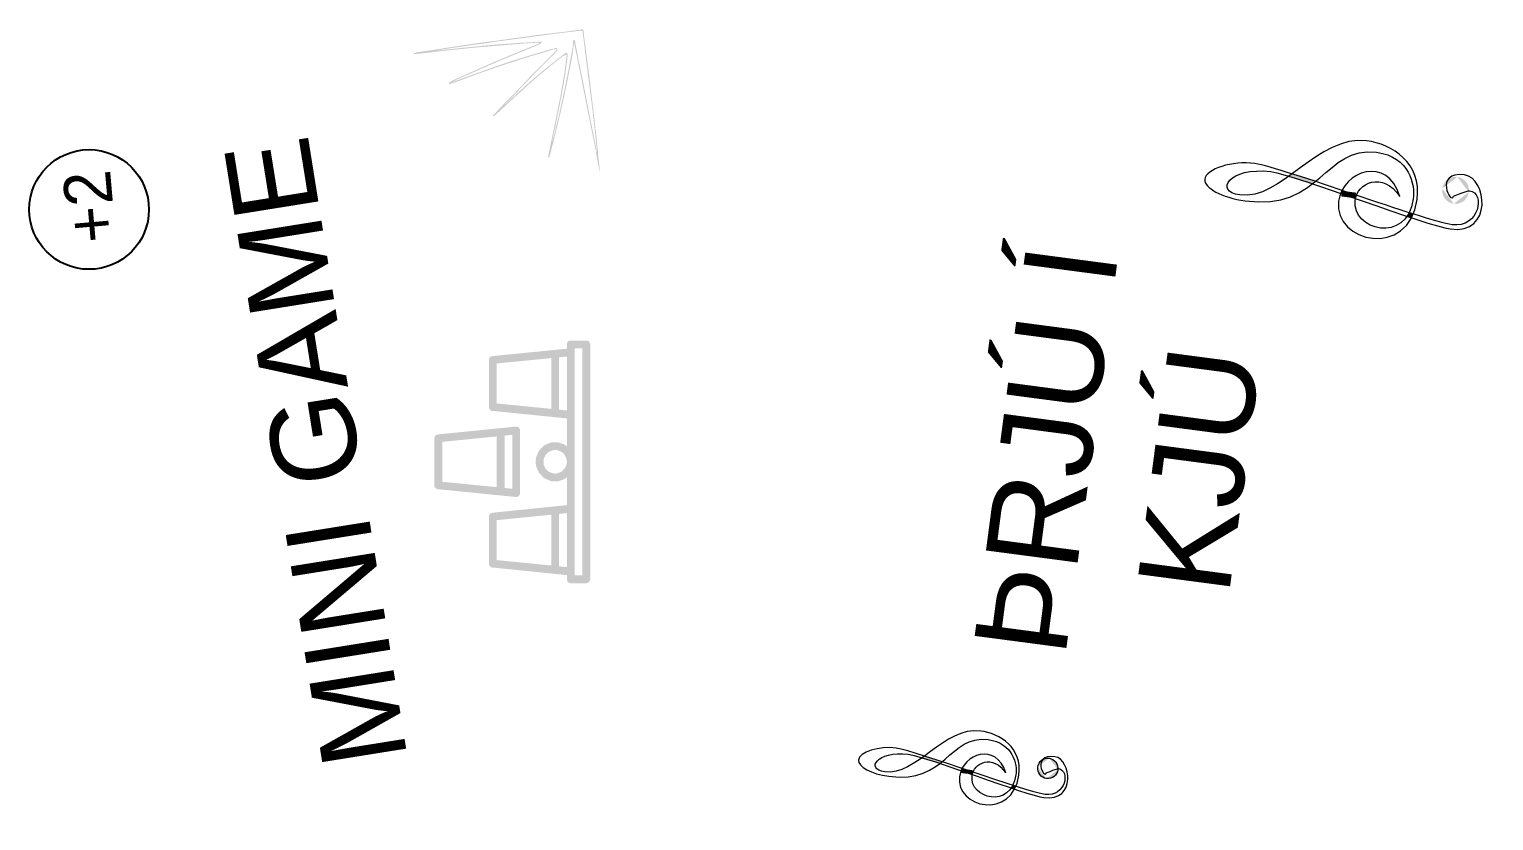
# Model space of a CAD drawing. Header units: millimetres. Extents: x -194 to 314, y -198 to 195.
# Drawn here: x -47.3 to 51.3, y 142.1 to 195.4 of the extents above; entities that cross this region are included whole.
import ezdxf

# ---------------------------------------------------------------- set-up
doc = ezdxf.new("R2010")
doc.units = ezdxf.units.MM
doc.header["$MEASUREMENT"] = 0
for name, color, linetype in [('H', 7, 'Continuous'), ('PDF5_Geometry', 7, 'Continuous'), ('PDF5_Solid Fills', 7, 'Continuous')]:
    doc.layers.add(name, color=color, linetype=linetype)
doc.styles.add('PDF AlfaSlabOne', font='arial.ttf')

msp = doc.modelspace()

# ---------------------------------------------------------------- hatches: boundary and pattern name
at = {"layer": 'H', "linetype": 'Continuous'}
msp.add_hatch(color=256, dxfattribs=at).paths.add_polyline_path([(-9.514, 158.375), (-9.527, 158.32), (-9.568, 158.226), (-9.635, 158.159), (-9.729, 158.118), (-9.783, 158.105), (-10.833, 158.105), (-10.886, 158.118), (-10.981, 158.159), (-11.048, 158.226), (-11.088, 158.32), (-11.088, 158.375), (-11.088, 158.657), (-11.088, 159.195), (-11.088, 162.828), (-11.626, 162.774), (-11.626, 159.249), (-11.088, 159.195), (-11.088, 158.657), (-16.107, 159.168), (-16.148, 159.168), (-16.242, 159.222), (-16.296, 159.289), (-16.336, 159.37), (-16.336, 159.424), (-15.811, 159.666), (-12.138, 159.303), (-12.138, 162.721), (-15.811, 162.358), (-15.811, 159.666), (-16.336, 159.424), (-16.336, 162.6), (-16.336, 162.64), (-16.296, 162.735), (-16.242, 162.802), (-16.148, 162.842), (-16.107, 162.855), (-11.088, 163.367), (-11.088, 165.237), (-11.263, 165.116), (-11.667, 164.981), (-11.882, 164.968), (-12.151, 164.981), (-12.622, 165.183), (-12.972, 165.547), (-13.174, 166.017), (-13.188, 166.287), (-13.174, 166.556), (-12.972, 167.027), (-12.622, 167.39), (-12.151, 167.592), (-11.882, 167.606), (-11.667, 167.592), (-11.263, 167.458), (-11.088, 167.336), (-11.438, 166.946), (-11.721, 167.067), (-11.882, 167.081), (-12.043, 167.067), (-12.326, 166.946), (-12.542, 166.731), (-12.663, 166.448), (-12.663, 166.287), (-12.663, 166.126), (-12.542, 165.843), (-12.326, 165.627), (-12.043, 165.506), (-11.882, 165.492), (-11.721, 165.506), (-11.438, 165.627), (-11.223, 165.843), (-11.102, 166.126), (-11.088, 166.287), (-11.102, 166.448), (-11.223, 166.731), (-11.438, 166.946), (-11.088, 167.336), (-11.088, 169.207), (-11.088, 169.745), (-11.088, 173.378), (-11.626, 173.324), (-11.626, 169.799), (-11.088, 169.745), (-11.088, 169.207), (-16.107, 169.718), (-16.148, 169.718), (-16.242, 169.772), (-16.296, 169.839), (-16.336, 169.933), (-16.336, 169.974), (-15.811, 170.216), (-12.138, 169.852), (-12.138, 173.271), (-15.811, 172.908), (-15.811, 170.216), (-16.336, 169.974), (-16.336, 173.136), (-16.336, 173.19), (-16.296, 173.284), (-16.242, 173.352), (-16.148, 173.392), (-16.107, 173.405), (-11.088, 173.903), (-10.563, 173.93), (-10.563, 158.63), (-10.039, 158.63), (-10.039, 173.93), (-10.563, 173.93), (-11.088, 173.903), (-11.088, 174.199), (-11.088, 174.253), (-11.048, 174.347), (-10.981, 174.414), (-10.886, 174.455), (-10.833, 174.455), (-9.783, 174.455), (-9.729, 174.455), (-9.635, 174.414), (-9.568, 174.347), (-9.527, 174.253), (-9.514, 174.199), (-9.514, 158.375)])
at = {"layer": 'PDF5_Solid Fills', "transparency": 33554559}
h = msp.add_hatch(color=256, dxfattribs=at)
h.paths.add_polyline_path([(49.643, 184.449, -0.413946), (48.63, 183.662)], flags=0)
h.paths.add_polyline_path([(48.868, 185.471, -0.413943), (49.643, 184.449)], flags=0)
h.paths.add_polyline_path([(47.855, 184.684, -0.413968), (48.868, 185.471)], flags=0)
h.paths.add_polyline_path([(48.63, 183.662, -0.413971), (47.855, 184.684)], flags=0)
h = msp.add_hatch(color=256, dxfattribs=at)
h.paths.add_polyline_path([(21.971, 145.55, -0.413946), (21.206, 144.955)], flags=0)
h.paths.add_polyline_path([(21.386, 146.322, -0.413943), (21.971, 145.55)], flags=0)
h.paths.add_polyline_path([(20.62, 145.728, -0.413968), (21.386, 146.322)], flags=0)
h.paths.add_polyline_path([(21.206, 144.955, -0.413971), (20.62, 145.728)], flags=0)

# ---------------------------------------------------------------- linework, layer by layer
msp.add_circle((-43.26, 183.278), 4.029)
at = {"layer": 'PDF5_Geometry', "lineweight": 18}
for points in [[(49.686, 184.544), (49.687, 184.544)], [(22.004, 145.622), (22.004, 145.622)]]:
    msp.add_lwpolyline(points, close=True, dxfattribs=at)
for points in [[(49.686, 184.544), (49.687, 184.544)], [(22.004, 145.622), (22.004, 145.622)]]:
    msp.add_lwpolyline(points, dxfattribs=at)
msp.add_lwpolyline([(20.62, 145.728, -0.413968), (21.386, 146.322, -0.413943), (21.971, 145.55, -0.413946), (21.206, 144.955, -0.413971)], format="xyb", close=True, dxfattribs=at)
for points in [[(46.161, 183.961), (46.502, 186.386), (44.468, 187.697), (42.765, 187.9)], [(46.161, 183.961), (46.502, 186.386), (44.468, 187.697), (42.765, 187.9)], [(35.233, 186.369), (33.731, 186.594), (31.937, 186.004), (31.864, 185.306)], [(35.233, 186.369), (33.731, 186.594), (31.937, 186.004), (31.864, 185.306)], [(44.997, 184.157), (44.172, 186.927), (41.16, 185.897), (40.866, 183.828)], [(44.997, 184.157), (44.172, 186.927), (41.16, 185.897), (40.866, 183.828)], [(43.421, 187.133), (45.675, 186.836), (46.027, 184.916), (45.906, 183.995)], [(43.421, 187.133), (45.675, 186.836), (46.027, 184.916), (45.906, 183.995)], [(41.999, 183.892), (42.111, 185.069), (43.862, 185.882), (44.997, 184.157)], [(41.999, 183.892), (42.111, 185.069), (43.862, 185.882), (44.997, 184.157)], [(49.363, 185.605), (47.234, 185.864), (48.459, 183.51), (48.611, 184.171)], [(49.363, 185.605), (47.234, 185.864), (48.459, 183.51), (48.611, 184.171)], [(48.386, 181.965), (51.32, 181.579), (50.851, 185.409), (49.363, 185.605)], [(48.386, 181.965), (51.32, 181.579), (50.851, 185.409), (49.363, 185.605)], [(49.687, 184.544), (50.79, 184.396), (50.332, 182.004), (48.514, 182.252)], [(49.687, 184.544), (50.79, 184.396), (50.332, 182.004), (48.514, 182.252)], [(48.611, 184.171), (49.616, 184.571), (49.686, 184.544), (49.686, 184.544)], [(48.611, 184.171), (49.616, 184.571), (49.686, 184.544), (49.686, 184.544)], [(40.866, 183.828), (40.524, 181.063), (45.605, 179.904), (46.161, 183.961)], [(40.866, 183.828), (40.524, 181.063), (45.605, 179.904), (46.161, 183.961)], [(45.906, 183.995), (45.474, 180.879), (41.737, 181.903), (41.999, 183.892)], [(45.906, 183.995), (45.474, 180.879), (41.737, 181.903), (41.999, 183.892)], [(11.085, 147.001), (9.95, 147.171), (8.595, 146.725), (8.54, 146.198)], [(11.085, 147.001), (9.95, 147.171), (8.595, 146.725), (8.54, 146.198)], [(21.118, 143.891), (19.779, 144.064), (12.516, 146.793), (11.085, 147.001)], [(21.118, 143.891), (19.779, 144.064), (12.516, 146.793), (11.085, 147.001)], [(18.461, 145.33), (17.838, 147.422), (15.563, 146.644), (15.34, 145.081)], [(18.461, 145.33), (17.838, 147.422), (15.563, 146.644), (15.34, 145.081)], [(17.27, 147.578), (18.973, 147.353), (19.24, 145.903), (19.148, 145.207)], [(17.27, 147.578), (18.973, 147.353), (19.24, 145.903), (19.148, 145.207)], [(8.54, 146.198), (8.499, 145.779), (9.405, 145.262), (10.597, 145.107)], [(8.54, 146.198), (8.499, 145.779), (9.405, 145.262), (10.597, 145.107)], [(10.318, 145.405), (9.001, 145.578), (9.772, 146.844), (11.896, 146.596)], [(10.318, 145.405), (9.001, 145.578), (9.772, 146.844), (11.896, 146.596)], [(11.896, 146.596), (13.209, 146.391), (19.943, 143.8), (21.021, 143.674)], [(11.896, 146.596), (13.209, 146.391), (19.943, 143.8), (21.021, 143.674)], [(16.196, 145.129), (16.281, 146.019), (17.604, 146.633), (18.461, 145.33)], [(16.196, 145.129), (16.281, 146.019), (17.604, 146.633), (18.461, 145.33)], [(21.759, 146.424), (20.151, 146.619), (21.077, 144.841), (21.192, 145.34)], [(21.759, 146.424), (20.151, 146.619), (21.077, 144.841), (21.192, 145.34)], [(21.021, 143.674), (23.238, 143.382), (22.883, 146.276), (21.759, 146.424)], [(21.021, 143.674), (23.238, 143.382), (22.883, 146.276), (21.759, 146.424)], [(15.34, 145.081), (15.082, 142.992), (18.921, 142.116), (19.341, 145.182)], [(15.34, 145.081), (15.082, 142.992), (18.921, 142.116), (19.341, 145.182)], [(19.148, 145.207), (18.822, 142.853), (15.999, 143.627), (16.196, 145.129)], [(19.148, 145.207), (18.822, 142.853), (15.999, 143.627), (16.196, 145.129)], [(22.004, 145.622), (22.837, 145.51), (22.492, 143.703), (21.118, 143.891)], [(22.004, 145.622), (22.837, 145.51), (22.492, 143.703), (21.118, 143.891)], [(21.192, 145.34), (21.95, 145.642), (22.004, 145.622), (22.004, 145.622)], [(21.192, 145.34), (21.95, 145.642), (22.004, 145.622), (22.004, 145.622)]]:
    msp.add_open_spline(points, degree=3, dxfattribs=at)
at = {"layer": 'PDF5_Solid Fills', "lineweight": 18, "transparency": 33554559}
for points in [[(41.096, 184.535), (41.046, 184.158), (42.048, 184.41), (41.999, 184.033)], [(45.581, 183.064), (45.542, 182.767), (45.875, 183.025), (45.835, 182.729)], [(12.908, 146.472), (12.866, 146.34), (14.156, 146.114), (14.114, 145.982)], [(15.514, 145.615), (15.476, 145.331), (16.233, 145.52), (16.196, 145.236)], [(18.903, 144.504), (18.873, 144.28), (19.124, 144.475), (19.095, 144.251)]]:
    msp.add_solid(points, dxfattribs=at)

# ---------------------------------------------------------------- texts
at = {"attachment_point": 5, "style": 'PDF AlfaSlabOne', "bg_fill": 3, "box_fill_scale": 1.5, "bg_fill_color": 256, "bg_fill_transparency": 0}
for s, insert, char_height, rotation in [('MINI GAME', (-27.973, 166.934), 5.7256, 99.11356), ('ÞRJÚ Í\\PKJÚ', (26.359, 166.423), 6.2288, 82.49015)]:
    msp.add_mtext(s, dxfattribs=dict(at, insert=insert, char_height=char_height, rotation=rotation))
at = {"insert": (-44.621, 180.883), "char_height": 3.2, "attachment_point": 1, "rotation": 95.00093}
msp.add_mtext_dynamic_manual_height_columns('+2', width=3.3018, gutter_width=5, heights=[1.373], dxfattribs=at)

# ---------------------------------------------------------------- next in the draw order: hatches: boundary and pattern name
at = {"layer": 'H', "linetype": 'Continuous'}
for points in [[(-21.443, 193.771), (-21.207, 193.85), (-21.035, 193.881), (-20.076, 194.022), (-19.118, 194.177), (-17.386, 194.44), (-16.613, 194.548), (-15.825, 194.644), (-14.812, 194.791), (-13.797, 194.925), (-13.117, 195.023), (-12.102, 195.144), (-11.408, 195.229), (-11.073, 195.265), (-10.82, 195.305), (-10.326, 195.371), (-10.074, 195.41), (-10.046, 195.413), (-10.005, 195.404), (-9.971, 195.34), (-9.95, 195.139), (-9.915, 194.805), (-9.85, 194.311), (-9.801, 193.977), (-9.727, 193.404), (-9.581, 192.268), (-9.375, 190.559), (-9.242, 189.422), (-9.194, 188.968), (-9.089, 188.085), (-8.962, 186.759), (-8.855, 185.864), (-8.861, 185.795), (-8.986, 186.337), (-9.181, 187.426), (-9.516, 189.069), (-10.171, 192.342), (-10.602, 194.516), (-10.636, 194.323), (-10.657, 194.132), (-10.677, 193.94), (-10.732, 193.568), (-10.836, 193.003), (-10.919, 192.643), (-11.032, 192.036), (-11.284, 190.832), (-11.424, 190.235), (-11.496, 189.89), (-11.655, 189.21), (-11.828, 188.529), (-11.986, 187.849), (-12.086, 187.514), (-12.172, 187.166), (-12.27, 186.818), (-12.267, 186.791), (-12.278, 186.763), (-12.351, 186.809), (-12.353, 186.837), (-12.203, 187.596), (-12.04, 188.358), (-11.905, 189.008), (-11.647, 190.293), (-11.524, 190.929), (-11.463, 191.246), (-11.355, 191.893), (-11.245, 192.527), (-11.164, 193.172), (-11.13, 193.487), (-11.114, 193.596), (-11.112, 193.705), (-11.346, 193.613), (-11.683, 193.347), (-12.184, 192.956), (-12.506, 192.679), (-12.718, 192.508), (-13.141, 192.153), (-13.76, 191.601), (-14.576, 190.865), (-15.39, 190.117), (-15.797, 189.736), (-15.884, 189.659), (-15.97, 189.582), (-16.021, 189.55), (-16.056, 189.628), (-15.884, 189.794), (-15.604, 190.095), (-15.458, 190.245), (-15.238, 190.471), (-14.784, 190.925), (-14.127, 191.616), (-13.689, 192.081), (-13.53, 192.247), (-13.213, 192.578), (-12.721, 193.049), (-12.404, 193.38), (-12.27, 193.516), (-12, 193.787), (-11.867, 193.936), (-11.843, 193.966), (-11.795, 194.025), (-11.773, 194.068), (-11.761, 194.083), (-11.881, 194.071), (-12.08, 194.036), (-12.184, 193.998), (-13.011, 193.749), (-13.837, 193.5), (-14.165, 193.398), (-14.832, 193.179), (-15.813, 192.859), (-16.452, 192.63), (-16.753, 192.531), (-17.327, 192.322), (-18.186, 192.001), (-18.772, 191.791), (-18.793, 191.857), (-18.35, 192.025), (-17.934, 192.177), (-17.464, 192.348), (-16.538, 192.675), (-15.612, 193.003), (-14.67, 193.318), (-14.199, 193.462), (-13.806, 193.584), (-13.005, 193.817), (-12.612, 193.939), (-12.428, 193.999), (-12.059, 194.093), (-11.861, 194.14), (-11.822, 194.144), (-11.768, 194.15), (-11.726, 194.006), (-11.75, 193.976), (-11.821, 193.887), (-11.967, 193.723), (-12.04, 193.648), (-12.321, 193.362), (-12.898, 192.8), (-13.179, 192.514), (-14.021, 191.641), (-14.848, 190.755), (-15.316, 190.313), (-15.178, 190.409), (-15.004, 190.563), (-14.881, 190.684), (-14.819, 190.732), (-14.499, 191.036), (-13.931, 191.555), (-13.336, 192.078), (-12.752, 192.572), (-12.44, 192.821), (-12.129, 193.083), (-11.503, 193.569), (-11.191, 193.819), (-11.166, 193.834), (-11.126, 193.838), (-11.054, 193.792), (-11.051, 193.765), (-11.034, 193.74), (-11.029, 193.686), (-11.04, 193.658), (-11.078, 193.248), (-11.141, 192.822), (-11.192, 192.411), (-11.334, 191.571), (-11.57, 190.328), (-11.74, 189.498), (-11.826, 189.03), (-11.926, 188.572), (-12.011, 188.212), (-12.093, 187.838), (-11.98, 188.174), (-11.893, 188.508), (-11.864, 188.619), (-11.849, 188.729), (-11.742, 189.133), (-11.647, 189.522), (-11.491, 190.228), (-11.263, 191.28), (-11.121, 191.986), (-11.049, 192.331), (-10.893, 193.159), (-10.736, 193.988), (-10.711, 194.139), (-10.668, 194.631), (-10.647, 194.687), (-10.549, 194.657), (-10.545, 194.617), (-10.493, 194.379), (-10.454, 194.139), (-10.398, 193.861), (-10.299, 193.303), (-10.229, 193.026), (-10.169, 192.708), (-9.974, 191.754), (-9.737, 190.534), (-9.542, 189.567), (-9.476, 189.208), (-9.397, 188.837), (-9.305, 188.347), (-9.198, 187.844), (-9.134, 187.485), (-9.069, 187.127), (-9.06, 187.168), (-9.067, 187.235), (-9.117, 187.717), (-9.22, 188.694), (-9.387, 190.165), (-9.517, 191.139), (-9.765, 193.115), (-10.013, 195.092), (-10.022, 195.185), (-10.031, 195.266), (-10.047, 195.291), (-10.118, 195.324), (-10.2, 195.329), (-10.293, 195.306), (-11.134, 195.204), (-12.403, 195.044), (-13.256, 194.927), (-13.67, 194.87), (-14.271, 194.794), (-15.165, 194.673), (-15.766, 194.596), (-16.072, 194.551), (-16.417, 194.487), (-17.138, 194.398), (-17.499, 194.347), (-18.151, 194.251), (-18.804, 194.156), (-19.363, 194.07), (-19.908, 193.972), (-18.904, 194.078), (-17.887, 194.184), (-17.486, 194.227), (-16.67, 194.312), (-15.852, 194.384), (-15.045, 194.442), (-14.643, 194.47), (-14.186, 194.505), (-13.513, 194.535), (-13.07, 194.568), (-12.843, 194.592), (-12.815, 194.595), (-12.775, 194.599), (-12.854, 194.442), (-13.009, 194.372), (-13.307, 194.246), (-13.773, 194.048), (-14.085, 193.921), (-14.734, 193.663), (-15.719, 193.248), (-16.365, 192.964), (-16.689, 192.822), (-17.18, 192.608), (-17.905, 192.289), (-18.396, 192.074), (-18.628, 191.955), (-18.666, 191.938), (-18.73, 191.904), (-18.768, 191.873), (-18.793, 191.857), (-18.772, 191.791), (-18.865, 191.768), (-18.969, 191.73), (-19.023, 191.724), (-19.033, 191.818), (-18.893, 191.9), (-18.636, 192.035), (-18.506, 192.09), (-17.524, 192.531), (-16.554, 192.957), (-16.283, 193.081), (-15.739, 193.314), (-14.922, 193.656), (-14.378, 193.876), (-13.794, 194.113), (-13.223, 194.349), (-13.054, 194.421), (-12.887, 194.506), (-12.983, 194.51), (-13.158, 194.505), (-13.427, 194.49), (-13.616, 194.484), (-14.542, 194.413), (-15.467, 194.33), (-16.017, 194.286), (-17.117, 194.198), (-18.763, 194.025), (-19.861, 193.91), (-20.582, 193.82), (-21.292, 193.746), (-21.399, 193.735), (-21.443, 193.771), (-21.443, 193.771)], [(-14.237, 164.174), (-14.762, 164.47), (-14.762, 168.103), (-15.286, 168.05), (-15.286, 164.524), (-14.762, 164.47), (-14.237, 164.174), (-14.25, 164.12), (-14.291, 164.026), (-14.331, 163.986), (-14.372, 163.945), (-14.479, 163.919), (-14.533, 163.919), (-19.781, 164.443), (-19.822, 164.443), (-19.902, 164.497), (-19.97, 164.564), (-20.01, 164.659), (-20.01, 164.699), (-19.485, 164.941), (-15.811, 164.578), (-15.811, 167.995), (-19.485, 167.632), (-19.485, 164.941), (-20.01, 164.699), (-20.01, 167.861), (-20.01, 167.915), (-19.97, 168.009), (-19.902, 168.076), (-19.822, 168.117), (-19.781, 168.131), (-14.533, 168.655), (-14.479, 168.655), (-14.372, 168.628), (-14.331, 168.587), (-14.291, 168.548), (-14.25, 168.453), (-14.237, 168.399), (-14.237, 164.174)]]:
    msp.add_hatch(color=256, dxfattribs=at).paths.add_polyline_path(points)

# ---------------------------------------------------------------- next in the draw order: linework, layer by layer
at = {"layer": 'PDF5_Geometry', "lineweight": 18}
for points in [[(42.765, 187.9), (39.491, 188.331), (36.973, 183.83), (34.217, 184.256)], [(42.765, 187.9), (39.491, 188.331), (36.973, 183.83), (34.217, 184.256)], [(34.587, 183.863), (39.685, 183.149), (39.934, 187.592), (43.421, 187.133)], [(34.587, 183.863), (39.685, 183.149), (39.934, 187.592), (43.421, 187.133)], [(34.217, 184.256), (32.474, 184.486), (33.495, 186.161), (36.307, 185.834)], [(34.217, 184.256), (32.474, 184.486), (33.495, 186.161), (36.307, 185.834)], [(48.514, 182.252), (46.741, 182.482), (37.127, 186.094), (35.233, 186.369)], [(48.514, 182.252), (46.741, 182.482), (37.127, 186.094), (35.233, 186.369)], [(36.307, 185.834), (38.045, 185.562), (46.959, 182.132), (48.386, 181.965)], [(36.307, 185.834), (38.045, 185.562), (46.959, 182.132), (48.386, 181.965)], [(31.864, 185.306), (31.81, 184.752), (33.009, 184.068), (34.587, 183.863)], [(31.864, 185.306), (31.81, 184.752), (33.009, 184.068), (34.587, 183.863)], [(16.775, 148.158), (14.301, 148.483), (12.399, 145.082), (10.318, 145.405)], [(16.775, 148.158), (14.301, 148.483), (12.399, 145.082), (10.318, 145.405)], [(10.597, 145.107), (14.448, 144.568), (14.636, 147.924), (17.27, 147.578)], [(10.597, 145.107), (14.448, 144.568), (14.636, 147.924), (17.27, 147.578)], [(19.341, 145.182), (19.598, 147.014), (18.062, 148.004), (16.775, 148.158)], [(19.341, 145.182), (19.598, 147.014), (18.062, 148.004), (16.775, 148.158)]]:
    msp.add_open_spline(points, degree=3, dxfattribs=at)
at = {"layer": 'PDF5_Solid Fills', "lineweight": 18, "transparency": 33554559}
msp.add_solid([(37.646, 185.669), (37.591, 185.494), (39.298, 185.196), (39.243, 185.021)], dxfattribs=at)

doc.saveas('drawing.dxf')
